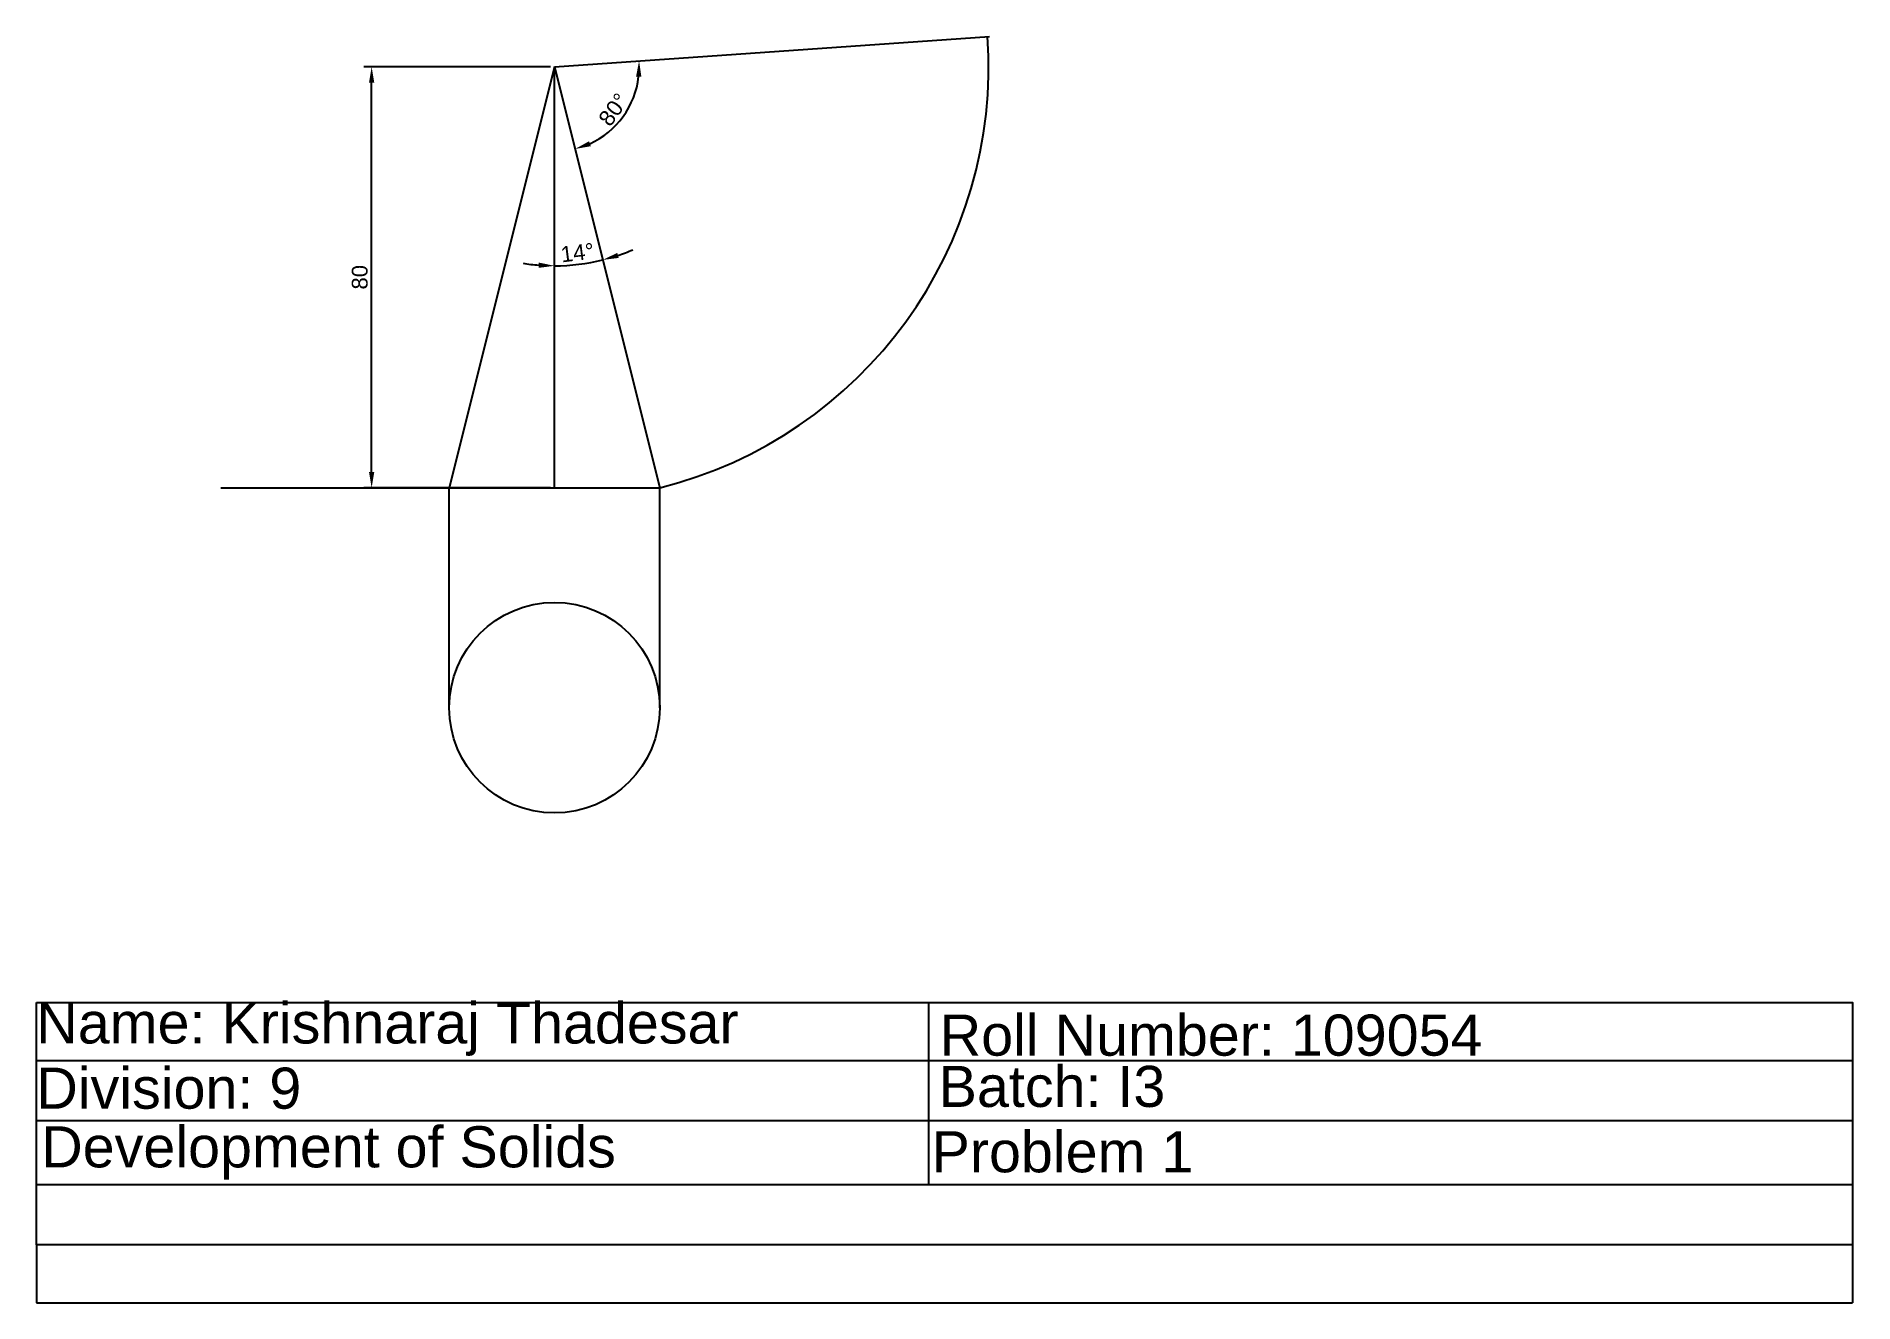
# Model space of a CAD drawing. Header units: millimetres. Extents: x 130 to 475, y 67 to 308.
import ezdxf

# ---------------------------------------------------------------- set-up
doc = ezdxf.new("R2010")
doc.units = ezdxf.units.MM
doc.styles.add('Arial_3', font='arial.ttf', dxfattribs={"height": 3})
doc.styles.get("Standard").update_dxf_attribs({"font": 'arial.ttf'})
doc.dimstyles.new('Decimal-3', dxfattribs={"dimscale": 1.2, "dimtxt": 2.5, "dimasz": 2.5, "dimexe": 1.25, "dimexo": 0.625, "dimtad": 1, "dimtxsty": 'Standard', "dimcen": 2.5, "dimadec": 0, "dimazin": 0, "dimtfac": 1, "dimtmove": 0, "dimatfit": 3, "dimfxl": 1, "dimarcsym": 0})

# ---------------------------------------------------------------- blocks, each defined once
blk = doc.blocks.new('*D3')
at = {"color": 0, "lineweight": -2, "transparency": 16777216}
blk.add_arc((228.48, 301.79), 16.1, 294.7254, 353.3108, dxfattribs=at)
at = {"color": 0, "transparency": 16777216}
for points in [[(243.98, 299.92), (244.98, 299.9), (244.55, 302.91)], [(235.39, 286.69), (235.05, 287.63), (232.39, 286.16)]]:
    blk.add_solid(points, dxfattribs=at)
at = {"layer": 'Defpoints', "color": 0, "transparency": 16777216}
for p in [(311.11, 307.56), (228.48, 301.79), (228.48, 301.79), (238.98, 289.57), (248.48, 221.79)]:
    blk.add_point(p, dxfattribs=at)
at = {"color": 0, "transparency": 16777216, "insert": (239.7, 293.65), "char_height": 3, "attachment_point": 5, "rotation": 54.0181}
blk.add_mtext('80°', dxfattribs=at)
blk = doc.blocks.new('*D4')
at = {"color": 0, "lineweight": -2, "transparency": 16777216}
for p, q in [((227.73, 301.79), (192.25, 301.79)), ((193.75, 224.79), (193.75, 298.79)), ((227.73, 221.79), (192.25, 221.79))]:
    blk.add_line(p, q, dxfattribs=at)
at = {"color": 0, "transparency": 16777216}
for points in [[(193.25, 298.79), (194.25, 298.79), (193.75, 301.79)], [(193.25, 224.79), (194.25, 224.79), (193.75, 221.79)]]:
    blk.add_solid(points, dxfattribs=at)
at = {"layer": 'Defpoints', "color": 0, "transparency": 16777216}
for p in [(193.75, 301.79), (228.48, 301.79), (228.48, 221.79)]:
    blk.add_point(p, dxfattribs=at)
at = {"color": 0, "transparency": 16777216, "insert": (191.5, 261.79), "char_height": 3, "attachment_point": 5, "rotation": 90}
blk.add_mtext('80', dxfattribs=at)
blk = doc.blocks.new('*D5')
at = {"color": 0, "lineweight": -2, "transparency": 16777216}
for start, end in [(288.5822, 293.1281), (260.9081, 265.4541), (270, 284.0362)]:
    blk.add_arc((228.48, 301.79), 37.82, start, end, dxfattribs=at)
at = {"color": 0, "transparency": 16777216}
for points in [[(240.68, 265.46), (240.4, 266.42), (237.66, 265.09)], [(225.51, 264.58), (225.47, 263.58), (228.48, 263.96)]]:
    blk.add_solid(points, dxfattribs=at)
at = {"layer": 'Defpoints', "color": 0, "transparency": 16777216}
for p in [(228.48, 301.79), (228.48, 301.79), (231.57, 264.09), (228.48, 221.79), (248.48, 221.79)]:
    blk.add_point(p, dxfattribs=at)
at = {"color": 0, "transparency": 16777216, "insert": (232.83, 266.48), "char_height": 3, "attachment_point": 5, "rotation": 7.0181}
blk.add_mtext('14°', dxfattribs=at)

msp = doc.modelspace()

# ---------------------------------------------------------------- linework, layer by layer
for p, q in [((228.485, 301.786), (311.113, 307.563)), ((228.485, 301.786), (208.485, 221.786)), ((228.485, 221.786), (228.485, 301.786)), ((228.485, 301.786), (248.485, 221.786)), ((165.109, 221.786), (248.485, 221.786)), ((208.485, 180.006), (208.485, 221.786)), ((248.485, 180.006), (248.485, 221.786)), ((299.513, 124.016), (299.513, 89.6)), ((474.998, 112.907), (130.066, 112.907)), ((130.066, 101.553), (474.998, 101.553)), ((130.314, 89.403), (475.246, 89.403)), ((130.066, 77.943), (130.066, 66.963)), ((474.998, 77.943), (474.998, 66.963)), ((130.066, 66.963), (474.998, 66.963))]:
    msp.add_line(p, q)
msp.add_lwpolyline([(130.066, 124.016), (474.998, 124.016), (474.998, 77.943), (130.066, 77.943)], close=True)
msp.add_circle((228.485, 180.006), 20)
msp.add_arc((228.485, 301.786), 82.462, 284.03624, 4)

# ---------------------------------------------------------------- texts
at = {"char_height": 7.80978, "attachment_point": 1, "style": 'Arial_3'}
for s, insert in [('{\\fArial Unicode MS|b0|i0|c0|p2;Name: Krishnaraj Thadesar}', (130.066, 124.016)), ('{\\fArial Unicode MS|b0|i0|c0|p2;Roll Number: 109054}', (301.656, 121.698)), ('{\\fArial Unicode MS|b0|i0|c0|p2;Division: 9}', (130.066, 111.626)), ('{\\fArial Unicode MS|b0|i0|c0|p2;Batch: I3}', (301.446, 111.96)), ('{\\fArial Unicode MS|b0|i0|c0|p34;Development of Solids}', (130.996, 100.475)), ('{\\fArial Unicode MS|b0|i0|c0|p34;Problem 1}', (300.105, 99.538))]:
    msp.add_mtext_dynamic_manual_height_columns(s, width=401.88582, gutter_width=39.049, heights=[0], dxfattribs=dict(at, insert=insert))

# ---------------------------------------------------------------- dimensions: what is measured, and where the dimension line sits
for base, line2, picture, middle in [((238.984, 289.575), ((228.485, 301.786), (311.113, 307.563)), '*D3', (239.695, 293.646)), ((231.57, 264.09), ((228.485, 221.786), (228.485, 301.786)), '*D5', (232.831, 266.481))]:
    dim = msp.add_angular_dim_2l(base=base, line1=((228.485, 301.786), (248.485, 221.786)), line2=line2, dimstyle='Decimal-3')
    dim.commit()
    dim.dimension.update_dxf_attribs({"geometry": picture, "text_midpoint": middle})
dim = msp.add_linear_dim(base=(193.752, 301.786), p1=(228.485, 221.786), p2=(228.485, 301.786), angle=90, dimstyle='Decimal-3')
dim.commit()
dim.dimension.update_dxf_attribs({"geometry": '*D4', "text_midpoint": (191.502, 261.786)})

doc.saveas('drawing.dxf')
